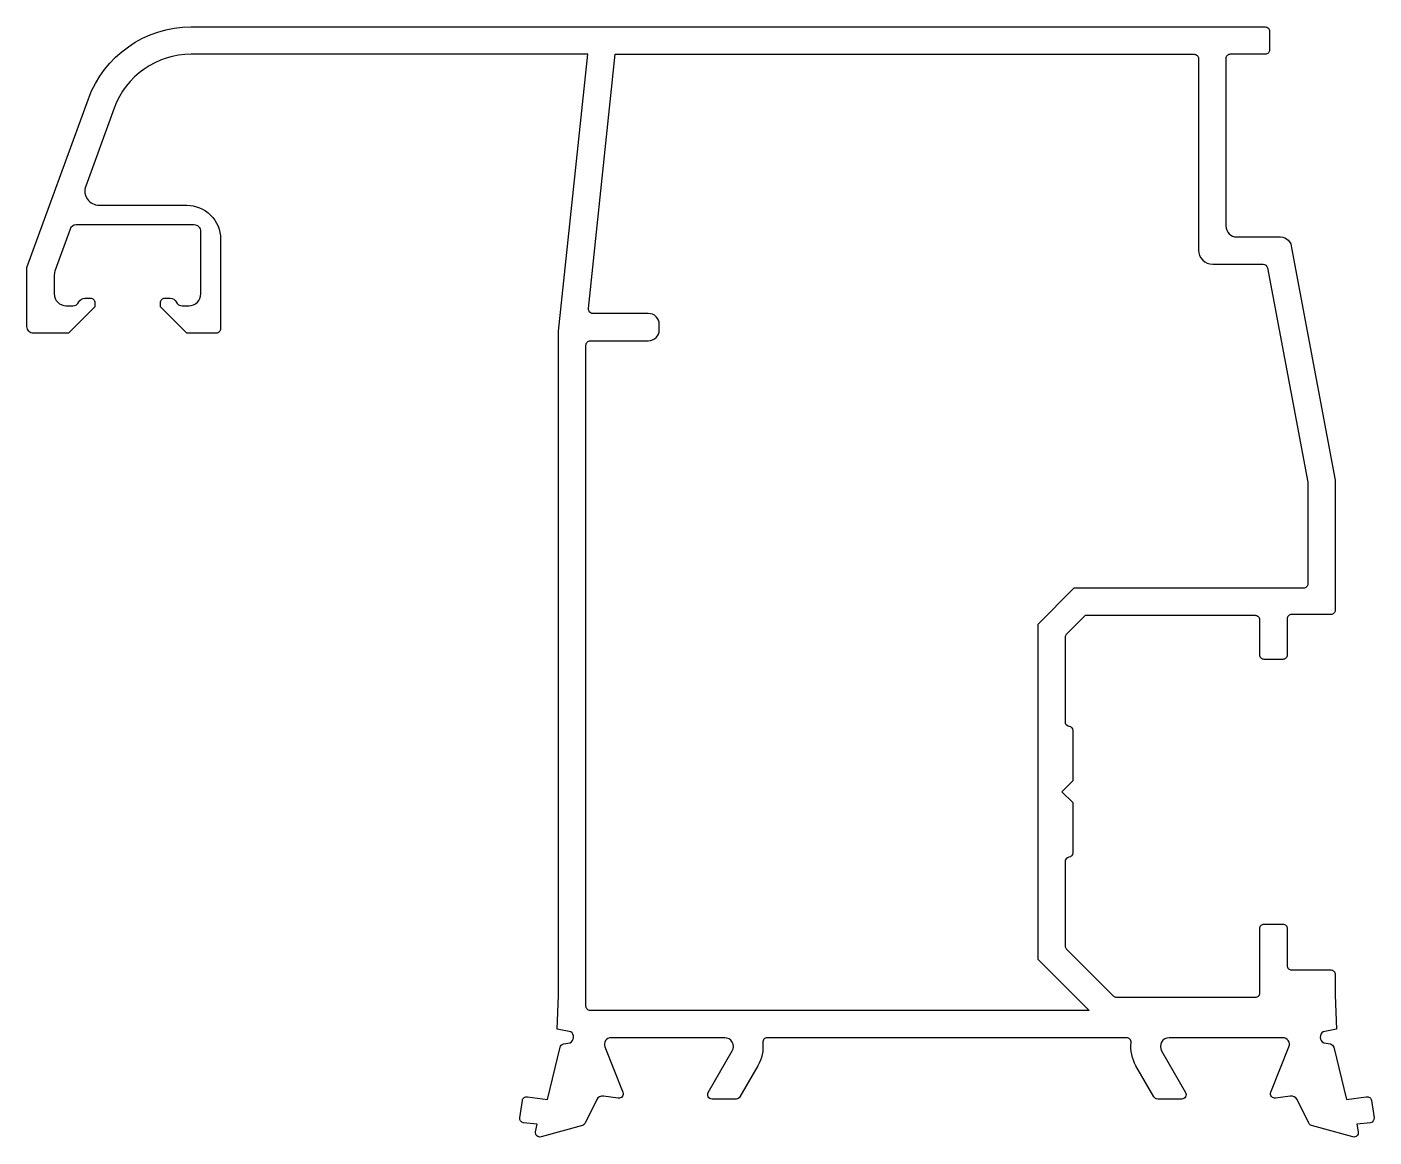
# Model space of a CAD drawing. Extents: x 937.6 to 999.2, y -31.1 to 19.7.
import ezdxf

# ---------------------------------------------------------------- set-up
doc = ezdxf.new("R2010")
doc.units = 0
doc.header["$LTSCALE"] = 15
doc.layers.get('0').update_dxf_attribs({"linetype": 'CONTINUOUS'})

msp = doc.modelspace()

# ---------------------------------------------------------------- linework, layer by layer
msp.add_lwpolyline([(997.417, -24.603), (997.481, -26.156), (996.862, -26.279, 0.559912), (996.888, -26.79), (997.198, -26.84, -0.281335), (997.346, -26.987), (997.931, -29.37), (998.836, -29.255, -0.426464), (999.072, -29.422), (999.188, -30.213, -0.402069), (999.027, -30.439), (998.4, -30.501), (998.468, -30.858, -0.555633), (998.218, -31.088), (996.33, -30.564, -0.213838), (996.204, -30.46), (995.673, -29.383, 0.325532), (995.36, -29.219), (994.691, -29.318, -0.57735), (994.476, -29.046), (995.301, -26.967, 0.529705), (995.022, -26.556), (989.825, -26.556, 0.57735), (989.478, -27.156), (990.575, -29.056, -0.57735), (990.402, -29.356), (989.305, -29.356, -0.267949), (989.132, -29.256), (988.309, -27.831, -0.157878), (988.084, -26.776, 0.444637), (987.885, -26.556), (971.454, -26.556, 0.444637), (971.255, -26.776, -0.157878), (971.03, -27.831), (970.207, -29.256, -0.267949), (970.034, -29.356), (968.937, -29.356, -0.57735), (968.764, -29.056), (969.861, -27.156, 0.57735), (969.514, -26.556), (964.317, -26.556, 0.529705), (964.038, -26.967), (964.863, -29.046, -0.57735), (964.648, -29.318), (963.979, -29.219, 0.325532), (963.666, -29.383), (963.136, -30.46, -0.213838), (963.01, -30.564), (961.121, -31.088, -0.555633), (960.871, -30.858), (960.939, -30.501), (960.312, -30.439, -0.402069), (960.152, -30.213), (960.268, -29.422, -0.426464), (960.503, -29.255), (961.409, -29.37), (961.993, -26.987, -0.281335), (962.141, -26.84), (962.451, -26.79, 0.559912), (962.478, -26.279), (961.858, -26.156), (961.922, -24.616), (961.922, -19.616), (961.922, 5.741), (963.256, 18.407), (945.13, 18.407, 0.315299), (941.606, 15.94), (940.31, 12.379, 0.520567), (940.921, 11.507), (944.925, 11.507, -0.414214), (946.475, 9.957), (946.475, 5.857, -0.414214), (946.275, 5.657), (944.925, 5.657), (943.725, 6.857), (943.725, 7.057, -0.414214), (943.925, 7.257), (944.175, 7.257, -0.293253), (944.448, 7.082, 0.293253), (944.721, 6.907), (945.025, 6.907, 0.414214), (945.575, 7.457), (945.575, 10.307, 0.414214), (945.275, 10.607), (939.875, 10.607, 0.315299), (939.593, 10.41), (938.914, 8.544, 0.087489), (938.875, 8.322), (938.875, 7.457, 0.414214), (939.425, 6.907), (939.73, 6.907, 0.293253), (940.002, 7.082, -0.293253), (940.275, 7.257), (940.525, 7.257, -0.414214), (940.725, 7.057), (940.725, 6.857), (939.525, 5.657), (937.925, 5.657, -0.414214), (937.625, 5.957), (937.625, 8.657), (940.431, 16.367, -0.315299), (945.13, 19.657), (994.217, 19.657, -0.414214), (994.417, 19.457), (994.417, 18.607, -0.414214), (994.217, 18.407), (992.617, 18.407, 0.414214), (992.417, 18.207), (992.417, 10.557, 0.414214), (992.917, 10.057), (994.917, 10.057, -0.414214), (995.417, 9.557), (997.417, -1.056), (997.417, -7.006, -0.414214), (997.217, -7.206), (995.417, -7.206, 0.414214), (995.217, -7.406), (995.217, -9.056, -0.414214), (995.017, -9.256), (994.167, -9.256, -0.414214), (993.967, -9.056), (993.967, -7.456, 0.414214), (993.767, -7.256), (985.984, -7.256), (985.125, -8.115, 0.198912), (985.067, -8.256), (985.067, -12.109, 0.377964), (985.242, -12.307, -0.377964), (985.417, -12.506), (985.417, -14.806), (984.917, -15.306), (985.417, -15.806), (985.417, -18.106, -0.377964), (985.242, -18.304, 0.377964), (985.067, -18.503), (985.067, -22.355, 0.198912), (985.125, -22.497), (987.276, -24.647, 0.198912), (987.417, -24.706), (993.767, -24.706, 0.414214), (993.967, -24.506), (993.967, -21.556, -0.414214), (994.167, -21.356), (995.017, -21.356, -0.414214), (995.217, -21.556), (995.217, -23.256, 0.414214), (995.417, -23.456), (997.217, -23.456, -0.414214), (997.417, -23.656), (997.417, -24.616)], format="xyb")
msp.add_lwpolyline([(996.167, -1.191), (996.167, -5.806, -0.414214), (995.967, -6.006), (985.467, -6.006), (983.817, -7.656), (983.817, -22.956), (986.167, -25.306), (963.372, -25.306, -0.414214), (963.172, -25.106), (963.172, 5.107, -0.414214), (963.372, 5.307), (966.022, 5.307, 0.414214), (966.522, 5.807), (966.522, 6.057, 0.414214), (966.022, 6.557), (963.487, 6.557, -0.445296), (963.288, 6.778), (964.513, 18.407), (990.967, 18.407, -0.414214), (991.167, 18.207), (991.167, 9.457, 0.414214), (991.817, 8.807), (994.12, 8.807, -0.360653), (994.317, 8.644), (996.163, -1.154, -0.0466)], format="xyb", close=True)

doc.saveas('drawing.dxf')
